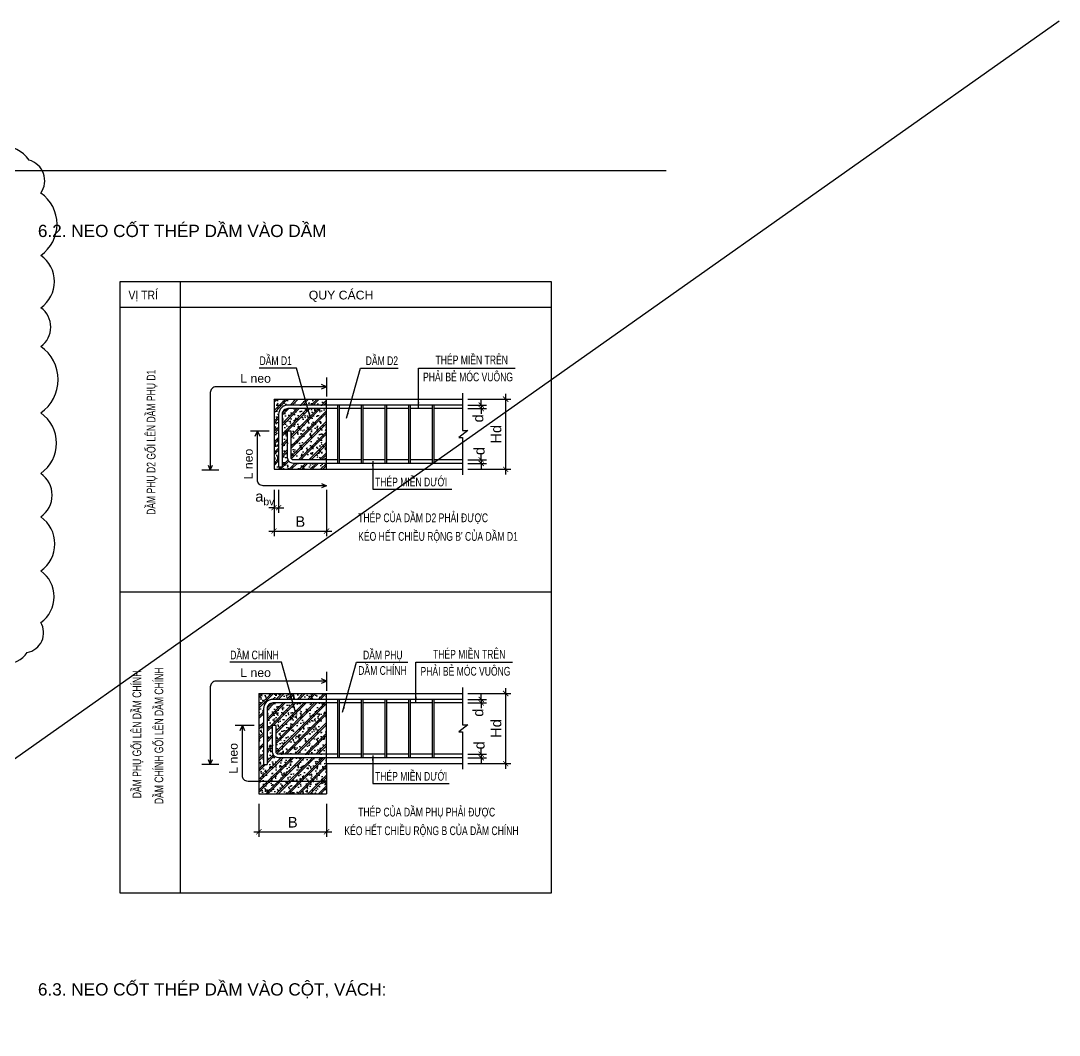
# Model space of a CAD drawing. Header units: millimetres. Extents: x -241424 to 696054, y -125618 to 93710.
# Drawn here: x 67297 to 96926, y 30451 to 59398 of the extents above; entities that cross this region are included whole.
import ezdxf
from ezdxf.enums import TextEntityAlignment as Align

# ---------------------------------------------------------------- set-up
doc = ezdxf.new("R2010")
doc.units = ezdxf.units.MM
doc.header["$LTSCALE"] = 7
doc.header["$PDMODE"] = 3
doc.linetypes.add('HIDDEN', pattern=[0.375, 0.25, -0.125])
doc.layers.get('0').update_dxf_attribs({"linetype": 'CONTINUOUS'})
doc.layers.get('Defpoints').update_dxf_attribs({"color": 6, "linetype": 'CONTINUOUS'})
for name, color, linetype in [('CDC_02_DIM', 1, 'CONTINUOUS'), ('CDC_03_BORDER', 3, 'CONTINUOUS'), ('CDC_04_HIDDEN', 8, 'HIDDEN'), ('CDC_05_STEEL', 4, 'CONTINUOUS'), ('CDC_06_TEXT', 2, 'CONTINUOUS'), ('CDC_10_HATCH', 251, 'CONTINUOUS'), ('CDC_11_NOTE', 8, 'CONTINUOUS')]:
    doc.layers.add(name, color=color, linetype=linetype)
doc.layers.add('KCS_Plotter', color=11, linetype='CONTINUOUS', plot=False)
doc.styles.add('ARIAL', font='arial.ttf')
doc.dimstyles.new('DIM1-25', dxfattribs={"dimscale": 1.2, "dimtxt": 250, "dimasz": 125, "dimexe": 125, "dimexo": 0.06, "dimgap": 100, "dimtad": 1, "dimdec": 0, "dimzin": 0, "dimdsep": 46, "dimtxsty": 'ARIAL', "dimblk": 'ARCHTICK', "dimcen": 100, "dimdle": 125, "dimclrd": 256, "dimclre": 1, "dimclrt": 2, "dimadec": 0, "dimazin": 0, "dimtfac": 1, "dimtdec": 0, "dimtix": 1, "dimtmove": 2, "dimatfit": 0, "dimfxl": 1, "dimtolj": 1, "dimtzin": 0, "dimarcsym": 0})

# ---------------------------------------------------------------- blocks, each defined once
blk = doc.blocks.new('_ArchTick')
at = {"color": 0, "linetype": 'ByBlock', "const_width": 0.15}
blk.add_lwpolyline([(-0.5, -0.5), (0.5, 0.5)], dxfattribs=at)
blk = doc.blocks.new('*D233')
at = {"layer": 'CDC_02_DIM', "color": 1, "lineweight": -2, "transparency": 16777216}
for p, q in [((80056, 48431), (80586, 48431)), ((80056, 48331), (80586, 48331))]:
    blk.add_line(p, q, dxfattribs=at)
at = {"layer": 'CDC_02_DIM', "lineweight": -2, "transparency": 16777216}
for p, q in [((80436, 48431), (80436, 48581)), ((80436, 48431), (80436, 48331)), ((80436, 48331), (80436, 48181))]:
    blk.add_line(p, q, dxfattribs=at)
at = {"layer": 'Defpoints', "color": 0, "transparency": 16777216}
for p in [(80056, 48431), (80056, 48331), (80436, 48331)]:
    blk.add_point(p, dxfattribs=at)
at = {"layer": 'CDC_02_DIM', "lineweight": -2, "transparency": 16777216, "xscale": 150, "yscale": 150, "zscale": 150}
for p, rotation in [((80436, 48431), 270), ((80436, 48331), 90)]:
    blk.add_blockref('_ArchTick', p, dxfattribs=dict(at, rotation=rotation))
at = {"layer": 'CDC_02_DIM', "color": 2, "transparency": 16777216, "insert": (80347, 48053), "char_height": 300, "attachment_point": 5, "rotation": 90, "style": 'ARIAL'}
blk.add_mtext('\\A1;d', dxfattribs=at)
blk = doc.blocks.new('*D234')
at = {"layer": 'CDC_02_DIM', "color": 1, "lineweight": -2, "transparency": 16777216}
for p, q in [((80056, 46868), (80586, 46868)), ((80056, 46768), (80586, 46768))]:
    blk.add_line(p, q, dxfattribs=at)
at = {"layer": 'CDC_02_DIM', "lineweight": -2, "transparency": 16777216}
for p, q in [((80436, 46868), (80436, 47018)), ((80436, 46868), (80436, 46768)), ((80436, 46768), (80436, 46618))]:
    blk.add_line(p, q, dxfattribs=at)
at = {"layer": 'Defpoints', "color": 0, "transparency": 16777216}
for p in [(80056, 46868), (80056, 46768), (80436, 46768)]:
    blk.add_point(p, dxfattribs=at)
at = {"layer": 'CDC_02_DIM', "lineweight": -2, "transparency": 16777216, "xscale": 150, "yscale": 150, "zscale": 150}
for p, rotation in [((80436, 46868), 270), ((80436, 46768), 90)]:
    blk.add_blockref('_ArchTick', p, dxfattribs=dict(at, rotation=rotation))
at = {"layer": 'CDC_02_DIM', "color": 2, "transparency": 16777216, "insert": (80382, 47120), "char_height": 300, "attachment_point": 5, "rotation": 90, "style": 'ARIAL'}
blk.add_mtext('\\A1;d', dxfattribs=at)
blk = doc.blocks.new('*D235')
at = {"layer": 'CDC_02_DIM', "color": 1, "lineweight": -2, "transparency": 16777216}
for p, q in [((74523, 46013), (74523, 44688)), ((76023, 46013), (76023, 44688))]:
    blk.add_line(p, q, dxfattribs=at)
at = {"layer": 'CDC_02_DIM', "lineweight": -2, "transparency": 16777216}
blk.add_line((74373, 44838), (76173, 44838), dxfattribs=at)
at = {"layer": 'Defpoints', "color": 0, "transparency": 16777216}
for p in [(74523, 46013), (76023, 46013), (76023, 44838)]:
    blk.add_point(p, dxfattribs=at)
at = {"layer": 'CDC_02_DIM', "lineweight": -2, "transparency": 16777216, "xscale": 150, "yscale": 150, "zscale": 150, "rotation": 180}
blk.add_blockref('_ArchTick', (74523, 44838), dxfattribs=at)
at = {"layer": 'CDC_02_DIM', "lineweight": -2, "transparency": 16777216, "xscale": 150, "yscale": 150, "zscale": 150}
blk.add_blockref('_ArchTick', (76023, 44838), dxfattribs=at)
at = {"layer": 'CDC_02_DIM', "color": 2, "transparency": 16777216, "insert": (75273, 45108), "char_height": 300, "attachment_point": 5, "style": 'ARIAL'}
blk.add_mtext('\\A1;B', dxfattribs=at)
blk = doc.blocks.new('*D236')
at = {"layer": 'CDC_02_DIM', "color": 1, "lineweight": -2, "transparency": 16777216}
for p, q in [((80056, 48600), (81282, 48600)), ((80056, 46599), (81282, 46599))]:
    blk.add_line(p, q, dxfattribs=at)
at = {"layer": 'CDC_02_DIM', "lineweight": -2, "transparency": 16777216}
blk.add_line((81132, 48750), (81132, 46449), dxfattribs=at)
at = {"layer": 'Defpoints', "color": 0, "transparency": 16777216}
for p in [(80056, 48600), (80056, 46599), (81132, 46599)]:
    blk.add_point(p, dxfattribs=at)
at = {"layer": 'CDC_02_DIM', "lineweight": -2, "transparency": 16777216, "xscale": 150, "yscale": 150, "zscale": 150}
for p, rotation in [((81132, 48600), 90), ((81132, 46599), 270)]:
    blk.add_blockref('_ArchTick', p, dxfattribs=dict(at, rotation=rotation))
at = {"layer": 'CDC_02_DIM', "color": 2, "transparency": 16777216, "insert": (80860, 47599), "char_height": 300, "attachment_point": 5, "rotation": 90, "style": 'ARIAL'}
blk.add_mtext('\\A1;H{\\f.VnArial|b0|i0|c0|p34;d}', dxfattribs=at)
blk = doc.blocks.new('*D237')
at = {"layer": 'CDC_02_DIM', "color": 1, "lineweight": -2, "transparency": 16777216}
for p, q in [((80056, 40034), (80586, 40034)), ((80056, 39934), (80586, 39934))]:
    blk.add_line(p, q, dxfattribs=at)
at = {"layer": 'CDC_02_DIM', "lineweight": -2, "transparency": 16777216}
for p, q in [((80436, 40034), (80436, 40184)), ((80436, 40034), (80436, 39934)), ((80436, 39934), (80436, 39784))]:
    blk.add_line(p, q, dxfattribs=at)
at = {"layer": 'Defpoints', "color": 0, "transparency": 16777216}
for p in [(80056, 40034), (80056, 39934), (80436, 39934)]:
    blk.add_point(p, dxfattribs=at)
at = {"layer": 'CDC_02_DIM', "lineweight": -2, "transparency": 16777216, "xscale": 150, "yscale": 150, "zscale": 150}
for p, rotation in [((80436, 40034), 270), ((80436, 39934), 90)]:
    blk.add_blockref('_ArchTick', p, dxfattribs=dict(at, rotation=rotation))
at = {"layer": 'CDC_02_DIM', "color": 2, "transparency": 16777216, "insert": (80347, 39656), "char_height": 300, "attachment_point": 5, "rotation": 90, "style": 'ARIAL'}
blk.add_mtext('\\A1;d', dxfattribs=at)
blk = doc.blocks.new('*D238')
at = {"layer": 'CDC_02_DIM', "lineweight": -2, "transparency": 16777216}
for p, q in [((80436, 38470), (80436, 38620)), ((80436, 38470), (80436, 38370)), ((80436, 38370), (80436, 38220))]:
    blk.add_line(p, q, dxfattribs=at)
at = {"layer": 'CDC_02_DIM', "color": 1, "lineweight": -2, "transparency": 16777216}
for p, q in [((80056, 38470), (80586, 38470)), ((80056, 38370), (80586, 38370))]:
    blk.add_line(p, q, dxfattribs=at)
at = {"layer": 'Defpoints', "color": 0, "transparency": 16777216}
for p in [(80056, 38470), (80056, 38370), (80436, 38370)]:
    blk.add_point(p, dxfattribs=at)
at = {"layer": 'CDC_02_DIM', "lineweight": -2, "transparency": 16777216, "xscale": 150, "yscale": 150, "zscale": 150}
for p, rotation in [((80436, 38470), 270), ((80436, 38370), 90)]:
    blk.add_blockref('_ArchTick', p, dxfattribs=dict(at, rotation=rotation))
at = {"layer": 'CDC_02_DIM', "color": 2, "transparency": 16777216, "insert": (80382, 38723), "char_height": 300, "attachment_point": 5, "rotation": 90, "style": 'ARIAL'}
blk.add_mtext('\\A1;d', dxfattribs=at)
blk = doc.blocks.new('*D239')
at = {"layer": 'CDC_02_DIM', "color": 1, "lineweight": -2, "transparency": 16777216}
for p, q in [((74094, 37057), (74094, 36108)), ((76023, 37057), (76023, 36108))]:
    blk.add_line(p, q, dxfattribs=at)
at = {"layer": 'CDC_02_DIM', "lineweight": -2, "transparency": 16777216}
blk.add_line((73944, 36258), (76173, 36258), dxfattribs=at)
at = {"layer": 'Defpoints', "color": 0, "transparency": 16777216}
for p in [(74094, 37057), (76023, 37057), (76023, 36258)]:
    blk.add_point(p, dxfattribs=at)
at = {"layer": 'CDC_02_DIM', "lineweight": -2, "transparency": 16777216, "xscale": 150, "yscale": 150, "zscale": 150, "rotation": 180}
blk.add_blockref('_ArchTick', (74094, 36258), dxfattribs=at)
at = {"layer": 'CDC_02_DIM', "lineweight": -2, "transparency": 16777216, "xscale": 150, "yscale": 150, "zscale": 150}
blk.add_blockref('_ArchTick', (76023, 36258), dxfattribs=at)
at = {"layer": 'CDC_02_DIM', "color": 2, "transparency": 16777216, "insert": (75058, 36528), "char_height": 300, "attachment_point": 5, "style": 'ARIAL'}
blk.add_mtext('\\A1;B', dxfattribs=at)
blk = doc.blocks.new('*D240')
at = {"layer": 'CDC_02_DIM', "lineweight": -2, "transparency": 16777216}
blk.add_line((81132, 40352), (81132, 38051), dxfattribs=at)
at = {"layer": 'CDC_02_DIM', "color": 1, "lineweight": -2, "transparency": 16777216}
for p, q in [((80056, 40202), (81282, 40202)), ((80056, 38201), (81282, 38201))]:
    blk.add_line(p, q, dxfattribs=at)
at = {"layer": 'Defpoints', "color": 0, "transparency": 16777216}
for p in [(80056, 40202), (80056, 38201), (81132, 38201)]:
    blk.add_point(p, dxfattribs=at)
at = {"layer": 'CDC_02_DIM', "lineweight": -2, "transparency": 16777216, "xscale": 150, "yscale": 150, "zscale": 150}
for p, rotation in [((81132, 40202), 90), ((81132, 38201), 270)]:
    blk.add_blockref('_ArchTick', p, dxfattribs=dict(at, rotation=rotation))
at = {"layer": 'CDC_02_DIM', "color": 2, "transparency": 16777216, "insert": (80860, 39202), "char_height": 300, "attachment_point": 5, "rotation": 90, "style": 'ARIAL'}
blk.add_mtext('\\A1;H{\\f.VnArial|b0|i0|c0|p34;d}', dxfattribs=at)
blk = doc.blocks.new('*D115')
at = {"layer": 'CDC_02_DIM', "color": 1, "lineweight": -2, "transparency": 16777216}
for p, q in [((74523, 46013), (74523, 45353)), ((74655, 46013), (74655, 45353))]:
    blk.add_line(p, q, dxfattribs=at)
at = {"layer": 'CDC_02_DIM', "lineweight": -2, "transparency": 16777216}
for p, q in [((74523, 45503), (74373, 45503)), ((74523, 45503), (74655, 45503)), ((74655, 45503), (74805, 45503))]:
    blk.add_line(p, q, dxfattribs=at)
at = {"layer": 'Defpoints', "color": 0, "transparency": 16777216}
for p in [(74523, 46013), (74655, 46013), (74655, 45503)]:
    blk.add_point(p, dxfattribs=at)
at = {"layer": 'CDC_02_DIM', "lineweight": -2, "transparency": 16777216, "xscale": 150, "yscale": 150, "zscale": 150}
blk.add_blockref('_ArchTick', (74523, 45503), dxfattribs=at)
at = {"layer": 'CDC_02_DIM', "lineweight": -2, "transparency": 16777216, "xscale": 150, "yscale": 150, "zscale": 150, "rotation": 180}
blk.add_blockref('_ArchTick', (74655, 45503), dxfattribs=at)
at = {"layer": 'CDC_02_DIM', "color": 2, "transparency": 16777216, "insert": (74259, 45775), "char_height": 300, "attachment_point": 5, "style": 'ARIAL'}
blk.add_mtext('\\A1;a{\\H0.7x;\\S^ bv;}', dxfattribs=at)

msp = doc.modelspace()

# ---------------------------------------------------------------- hatches: boundary and pattern name
at = {"layer": 'CDC_10_HATCH'}
h = msp.add_hatch(dxfattribs=at)
h.set_pattern_fill('BT-01', color=256, scale=50, style=0, pattern_type=2)
h.set_pattern_definition([(50, (-59100946.52, 2489639.88), (358.6300913, -31.3760675), [37.5, -412.5]), (355, (-59100946.52, 2489639.9), (-69.3756668, 376.0960669), [30, -330]), (100.4514, (-59100916.64, 2489637.27), (289.2546909, 344.719771), [31.870095, -350.571056]), (46.1842, (-59100946.52, 2489739.9), (533.6205243, -82.759507), [56.25, -618.75]), (96.6356, (-59100902.05, 2489733), (467.331353, 487.0589355), [47.805144, -525.8565]), (351.1842, (-59100946.5, 2489739.9), (467.3309726, 487.0593005), [45, -495]), (21, (-59100896.52, 2489714.88), (298.453526, -201.3094453), [37.5, -412.5]), (326, (-59100896.52, 2489714.9), (121.657666, 362.5750225), [30, -330]), (71.4514, (-59100871.65, 2489698.1), (420.1113143, 161.2652484), [31.870095, -350.571056]), (37.5, (-59100946.52, 2489639.88), (6.07992766, 166.44692692), [0, -326, 0, -335, 0, -331.25]), (7.5, (-59100946.52, 2489639.88), (131.5347687, 197.20585594), [0, -191, 0, -318.5, 0, -126.25]), (327.5, (-59101058.02, 2489639.88), (266.9112181, -11.27743587), [0, -125, 0, -390, 0, -517.5]), (317.5, (-59101108.02, 2489639.88), (291.5930847, 50.0524912), [0, -162.5, 0, -259, 0, -367.5]), (45, (-59100946.52, 2489639.88), (-150.260191, 150.260191), []), (45, (-59100946.52, 2489701.13), (-150.260191, 150.260191), [])])
h.paths.add_polyline_path([(74918.4, 48331.2, 0.4142136), (74754.8, 48167.5), (74754.8, 46673.3), (74654.8, 46673.3), (74654.8, 48167.5, -0.4142136), (74918.4, 48431.2), (76022.9, 48431.2), (76022.9, 48599.8), (74523, 48599.8), (74523, 46598.9), (76022.9, 46598.9), (76022.9, 46767.6), (75075.6, 46767.6, -0.4142136), (74912, 46931.3), (74912, 47688.7), (75012, 47688.7), (75012, 46931.3, 0.4142136), (75075.6, 46867.6), (76022.9, 46867.6), (76022.9, 48331.2)])
h = msp.add_hatch(dxfattribs=at)
h.set_pattern_fill('BT-01', color=256, scale=50, style=0, pattern_type=2)
h.set_pattern_definition([(50, (-59100946.52, 2489757.07), (358.6300913, -31.3760675), [37.5, -412.5]), (355, (-59100946.52, 2489757.07), (-69.3756668, 376.0960669), [30, -330]), (100.4514, (-59100916.64, 2489754.45), (289.2546909, 344.719771), [31.870095, -350.571056]), (46.1842, (-59100946.52, 2489857.07), (533.6205243, -82.759507), [56.25, -618.75]), (96.6356, (-59100902.05, 2489850.17), (467.331353, 487.0589355), [47.805144, -525.8565]), (351.1842, (-59100946.5, 2489857.07), (467.3309726, 487.0593005), [45, -495]), (21, (-59100896.52, 2489832.07), (298.453526, -201.3094453), [37.5, -412.5]), (326, (-59100896.52, 2489832.07), (121.657666, 362.5750225), [30, -330]), (71.4514, (-59100871.65, 2489815.3), (420.1113143, 161.2652484), [31.870095, -350.571056]), (37.5, (-59100946.52, 2489757.07), (6.07992766, 166.44692692), [0, -326, 0, -335, 0, -331.25]), (7.5, (-59100946.52, 2489757.07), (131.5347687, 197.20585594), [0, -191, 0, -318.5, 0, -126.25]), (327.5, (-59101058.02, 2489757.07), (266.9112181, -11.27743587), [0, -125, 0, -390, 0, -517.5]), (317.5, (-59101108.02, 2489757.07), (291.5930847, 50.0524912), [0, -162.5, 0, -259, 0, -367.5]), (45, (-59100946.52, 2489757.07), (-150.260191, 150.260191), []), (45, (-59100946.52, 2489818.32), (-150.260191, 150.260191), [])])
h.paths.add_polyline_path([(74093.7, 40202.3), (74093.7, 37693.8), (76022.9, 37693.8), (76022.9, 38201.3), (76022.9, 38370.1), (74646.4, 38370.1, -0.4142136), (74482.7, 38533.7), (74482.7, 39291.1), (74582.7, 39291.1), (74582.7, 38533.7, 0.4142136), (74646.4, 38470.1), (76022.9, 38470.1), (76022.9, 39933.6), (74489.2, 39933.6, 0.4142136), (74325.5, 39770), (74325.5, 38174.6), (74225.5, 38174.6), (74225.5, 39770, -0.4142136), (74489.2, 40033.6), (76022.9, 40033.6), (76022.9, 40202.3)])
h.paths.add_polyline_path([(74093.7, 37693.8), (74093.7, 37337.9), (76022.9, 37337.9), (76022.9, 37693.8)])

# ---------------------------------------------------------------- linework, layer by layer
at = {"layer": 'CDC_02_DIM'}
for points in [[(79900.7, 48772.7), (79900.7, 47702.8), (80050.8, 47702.8), (79793.2, 47502.7), (79900.7, 47502.7), (79900.7, 46440.8)], [(79900.7, 40375.2), (79900.7, 39305.2), (80050.8, 39305.2), (79793.2, 39105.1), (79900.7, 39105.1), (79900.7, 38043.2)]]:
    msp.add_lwpolyline(points, dxfattribs=at)
at = {"layer": 'CDC_03_BORDER'}
for p, q in [((85714, 55115.3), (14326, 55115.3)), ((74523, 48599.8), (79900.7, 48599.8)), ((74523, 48599.8), (74523, 46598.9)), ((74523, 46598.9), (79900.7, 46598.9)), ((74093.7, 40202.3), (79900.7, 40202.3)), ((74093.7, 40202.3), (74093.7, 37337.9)), ((76022.9, 38201.3), (79900.7, 38201.3)), ((76022.9, 38201.3), (76022.9, 37337.9)), ((74093.7, 37337.9), (76022.9, 37337.9))]:
    msp.add_line(p, q, dxfattribs=at)
at = {"layer": 'CDC_04_HIDDEN'}
for p, q in [((76022.9, 46598.9), (76022.9, 48599.8)), ((76022.9, 38201.3), (76022.9, 40202.3))]:
    msp.add_line(p, q, dxfattribs=at)
at = {"layer": 'CDC_05_STEEL'}
for p, q in [((76330.3, 48431.2), (76330.3, 46767.6)), ((76380.3, 48431.2), (76380.3, 46767.6)), ((77005.3, 48431.2), (77005.3, 46767.6)), ((77055.3, 48431.2), (77055.3, 46767.6)), ((77680.4, 48431.2), (77680.4, 46767.6)), ((77730.4, 48431.2), (77730.4, 46767.6)), ((78355.4, 48431.2), (78355.4, 46767.6)), ((78405.4, 48431.2), (78405.4, 46767.6)), ((79030.4, 48431.2), (79030.4, 46767.6)), ((79080.4, 48431.2), (79080.4, 46767.6)), ((75012, 47688.7), (74912, 47688.7)), ((74654.8, 46673.3), (74754.8, 46673.3)), ((76330.3, 40033.6), (76330.3, 38370.1)), ((76380.3, 40033.6), (76380.3, 38370.1)), ((77005.3, 40033.6), (77005.3, 38370.1)), ((77055.3, 40033.6), (77055.3, 38370.1)), ((77680.4, 40033.6), (77680.4, 38370.1)), ((77730.4, 40033.6), (77730.4, 38370.1)), ((78355.4, 40033.6), (78355.4, 38370.1)), ((78405.4, 40033.6), (78405.4, 38370.1)), ((79030.4, 40033.6), (79030.4, 38370.1)), ((79080.4, 40033.6), (79080.4, 38370.1)), ((74582.7, 39291.1), (74482.7, 39291.1)), ((74225.5, 38174.6), (74325.5, 38174.6))]:
    msp.add_line(p, q, dxfattribs=at)
for points in [[(79900.7, 48431.2), (74918.4, 48431.2, 0.4142136), (74654.8, 48167.5), (74654.8, 46673.3)], [(76330.3, 48331.2), (74918.4, 48331.2, 0.4142136), (74754.8, 48167.5), (74754.8, 46673.3)], [(79900.7, 46767.6), (75075.6, 46767.6, -0.4142136), (74912, 46931.3), (74912, 47688.7)], [(76330.3, 46867.6), (75075.6, 46867.6, -0.4142136), (75012, 46931.3), (75012, 47688.7)], [(79900.7, 40033.6), (74489.2, 40033.6, 0.4142136), (74225.5, 39770), (74225.5, 38174.6)], [(76330.3, 39933.6), (74489.2, 39933.6, 0.4142136), (74325.5, 39770), (74325.5, 38174.6)], [(79900.7, 38370.1), (74646.4, 38370.1, -0.4142136), (74482.7, 38533.7), (74482.7, 39291.1)], [(76330.3, 38470.1), (74646.4, 38470.1, -0.4142136), (74582.7, 38533.7), (74582.7, 39291.1)]]:
    msp.add_lwpolyline(points, format="xyb", dxfattribs=at)
for points in [[(77005.3, 48331.2), (76380.3, 48331.2)], [(77680.4, 48331.2), (77055.3, 48331.2)], [(78355.4, 48331.2), (77730.4, 48331.2)], [(79030.4, 48331.2), (78405.4, 48331.2)], [(79900.7, 48331.2), (79080.4, 48331.2)], [(77005.3, 46867.6), (76380.3, 46867.6)], [(77680.4, 46867.6), (77055.3, 46867.6)], [(78355.4, 46867.6), (77730.4, 46867.6)], [(79030.4, 46867.6), (78405.4, 46867.6)], [(79900.7, 46867.6), (79080.4, 46867.6)], [(77005.3, 39933.6), (76380.3, 39933.6)], [(77680.4, 39933.6), (77055.3, 39933.6)], [(78355.4, 39933.6), (77730.4, 39933.6)], [(79030.4, 39933.6), (78405.4, 39933.6)], [(79900.7, 39933.6), (79080.4, 39933.6)], [(77005.3, 38470.1), (76380.3, 38470.1)], [(77680.4, 38470.1), (77055.3, 38470.1)], [(78355.4, 38470.1), (77730.4, 38470.1)], [(79030.4, 38470.1), (78405.4, 38470.1)], [(79900.7, 38470.1), (79080.4, 38470.1)]]:
    msp.add_lwpolyline(points, dxfattribs=at)
at = {"layer": 'CDC_11_NOTE'}
for p, q in [((71842.3, 51949.3), (71842.3, 34516.1)), ((70125.4, 51229.7), (82437, 51229.7, -0.4)), ((76022.9, 49215.2), (76022.9, 48677.1)), ((74386.4, 47688.7), (73848.2, 47688.7)), ((72950.4, 46572.1), (72461, 46572.1)), ((76022.9, 40817.6), (76022.9, 40279.5)), ((73957.1, 39291.1), (73419, 39291.1)), ((72950.4, 38174.6), (72461, 38174.6))]:
    msp.add_line(p, q, dxfattribs=at)
for points in [[(70125.4, 43102), (82437, 43102), (82437, 51949.3), (70125.4, 51949.3)], [(70125.4, 34516.1), (82440.2, 34516.1), (82440.2, 51949.3), (70125.4, 51949.3)]]:
    msp.add_lwpolyline(points, close=True, dxfattribs=at)
for points in [[(76022.9, 48950.9), (72869.3, 48950.9, 0.4142136), (72705.7, 48787.2), (72705.7, 46572.1)], [(76022.9, 46131.3), (74212.2, 46131.3, -0.4142136), (74048.6, 46295), (74048.6, 47688.7)], [(76022.9, 40553.3), (72869.3, 40553.3, 0.4142136), (72705.7, 40389.7), (72705.7, 38174.6)], [(76022.9, 37693.8), (73783, 37693.8, -0.4142136), (73619.3, 37857.4), (73619.3, 39291.1)]]:
    msp.add_lwpolyline(points, format="xyb", dxfattribs=at)
for points in [[(75881, 48891.6), (76022.9, 48950.9), (75881, 49016)], [(73989.2, 47546.8), (74048.6, 47688.7), (74113.7, 47546.8)], [(72646.4, 46714.1), (72705.7, 46572.1), (72770.8, 46714.1)], [(75881, 46190.7), (76022.9, 46131.3), (75881, 46066.2)], [(75881, 40494), (76022.9, 40553.3), (75881, 40618.4)], [(73560, 39149.2), (73619.3, 39291.1), (73684.4, 39149.2)], [(72646.4, 38316.5), (72705.7, 38174.6), (72770.8, 38316.5)], [(75881, 37753.1), (76022.9, 37693.8), (75881, 37628.7)]]:
    msp.add_lwpolyline(points, dxfattribs=at)
at = {"layer": 'Defpoints'}
msp.add_lwpolyline([(66172.9, 41371.4, 0.5205671), (67480.4, 41371.4, 0.5205671), (67868.3, 42230.8, 0.5205671), (67868.3, 43698.5, 0.5205671), (67868.3, 45240.1, 0.5205671), (67868.3, 46482.3, 0.5205671), (67868.3, 48208.2, 0.5205671), (67868.3, 50107.1, 0.5205671), (67868.3, 51208.7, 0.5205671), (67868.3, 52703.2, 0.5205671), (67868.3, 54481.9, 0.5205671), (67533.3, 55423, 0.5205671), (65937.9, 55423, 0.5205671)], format="xyb", dxfattribs=at)
at = {"layer": 'KCS_Plotter'}
msp.add_line((12826, -2.5), (96926, 59397.5), dxfattribs=at)

# ---------------------------------------------------------------- texts
at = {"layer": 'CDC_06_TEXT', "color": 4, "style": 'ARIAL'}
for s, p in [('6.2. NEO CỐT THÉP DẦM VÀO DẦM', (67786.8, 53401.8)), ('6.3. NEO CỐT THÉP DẦM VÀO CỘT, VÁCH:', (67786.8, 31759.7))]:
    msp.add_text(s, height=350, dxfattribs=at).set_placement(p, align=Align.MIDDLE_LEFT)
at = {"layer": 'CDC_06_TEXT', "style": 'ARIAL'}
for s, width, p in [('VỊ TRÍ', 0.85, (70369.4, 51445.2, 0.3)), ('DẦM D1', 0.7, (74109.4, 49573.6, -0.3)), ('DẦM D2', 0.7, (77138.6, 49573.6, -0.3)), ('THÉP MIỀN TRÊN', 0.7, (79131.6, 49595.2)), ('PHẢI BẺ MÓC VUÔNG', 0.7, (78774.4, 49108.5)), ('THÉP MIỀN DƯỚI', 0.7, (77404, 46112.1)), ('THÉP CỦA DẦM D2 PHẢI ĐƯỢC', 0.7, (76924.3, 45090.8)), ("KÉO HẾT CHIỀU RỘNG B' CỦA DẦM D1", 0.7, (76924.3, 44559.5)), ('DẦM CHÍNH', 0.7, (73272.7, 41176, -0.3)), ('DẦM PHỤ', 0.7, (77063, 41176, -0.3)), ('THÉP MIỀN TRÊN', 0.7, (79059.1, 41197.7)), ('DẦM CHÍNH', 0.7, (76925.6, 40734.2, -0.3)), ('PHẢI BẺ MÓC VUÔNG', 0.7, (78701.9, 40710.9)), ('THÉP MIỀN DƯỚI', 0.7, (77404, 37714.5)), ('THÉP CỦA DẦM PHỤ PHẢI ĐƯỢC', 0.7, (76924.3, 36693.3)), ('KÉO HẾT CHIỀU RỘNG B CỦA DẦM CHÍNH', 0.7, (76531, 36161.9))]:
    msp.add_text(s, height=250, dxfattribs=dict(at, width=width)).set_placement(p)
for s, p in [('QUY CÁCH', (75513.9, 51445.2, 0.3)), ('L neo', (73560.4, 49069.6)), ('L neo', (73560.4, 40672.1))]:
    msp.add_text(s, height=250, dxfattribs=at).set_placement(p)
at = {"layer": 'CDC_06_TEXT', "style": 'ARIAL', "width": 0.7}
for s, p in [(' DẦM PHỤ D2 GỐI LÊN DẦM PHỤ D1', (71141.1, 45231.7)), ('DẦM CHÍNH GỐI LÊN DẦM CHÍNH', (71364.3, 37045.9)), ('DẦM PHỤ GỐI LÊN DẦM CHÍNH', (70735.5, 37214))]:
    msp.add_text(s, height=250, rotation=90, dxfattribs=at).set_placement(p)
at = {"layer": 'CDC_06_TEXT', "style": 'ARIAL'}
for p in [(73914.7, 46312.7), (73485.4, 37915.1)]:
    msp.add_text('L neo', height=250, rotation=90, dxfattribs=at).set_placement(p)

# ---------------------------------------------------------------- dimensions: what is measured, and where the dimension line sits
at = {"layer": 'CDC_02_DIM'}
for p1, p2, distance, text, picture, middle in [((80055.9, 48599.8), (80055.9, 46598.9), 1076.2, 'H{\\f.VnArial|b0|i0|c0|p34;d}', '*D236', (80859.6, 47599.4)), ((74523, 46012.9), (76022.9, 46012.9), -1175, 'B', '*D235', (75272.9, 45107.9)), ((80055.9, 40202.3), (80055.9, 38201.3), 1076.2, 'H{\\f.VnArial|b0|i0|c0|p34;d}', '*D240', (80859.6, 39201.8)), ((74093.7, 37056.9), (76022.9, 37056.9), -798.5, 'B', '*D239', (75058.3, 36528.4))]:
    dim = msp.add_aligned_dim(p1=p1, p2=p2, distance=distance, text=text, dimstyle='DIM1-25', override={"dimtxsty": 'ARIAL'}, dxfattribs=at)
    dim.commit()
    dim.dimension.update_dxf_attribs({"geometry": picture, "text_midpoint": middle})
for base, p1, p2, picture, middle in [((80435.8, 48331.2), (80055.8, 48431.2), (80055.8, 48331.2), '*D233', (80347.1, 48053.2)), ((80435.8, 46767.6), (80055.8, 46867.6), (80055.8, 46767.6), '*D234', (80382.2, 47120.5)), ((80435.8, 39933.6), (80055.8, 40033.6), (80055.8, 39933.6), '*D237', (80347.1, 39655.6)), ((80435.8, 38370.1), (80055.8, 38470.1), (80055.8, 38370.1), '*D238', (80382.2, 38722.9))]:
    dim = msp.add_linear_dim(base=base, p1=p1, p2=p2, angle=270, text='d', dimstyle='DIM1-25', override={"dimtxsty": 'ARIAL'}, dxfattribs=at)
    dim.commit()
    dim.dimension.update_dxf_attribs({"geometry": picture, "text_midpoint": middle, "dimtype": 160})
dim = msp.add_linear_dim(base=(74654.8, 45502.7), p1=(74523, 46013), p2=(74654.8, 46013), text='a{\\H0.7x;\\S^ bv;}', dimstyle='DIM1-25', override={"dimtxsty": 'ARIAL'}, dxfattribs=at)
dim.commit()
dim.dimension.update_dxf_attribs({"geometry": '*D115', "text_midpoint": (74259.4, 45775.2), "dimtype": 160})

# ---------------------------------------------------------------- leaders
at = {"layer": 'CDC_11_NOTE'}
for points in [[(75567.5, 48062.5), (75167.8, 49489.6), (74096.7, 49489.6)], [(76593.6, 48062.5), (76993.3, 49489.6), (78064.4, 49489.6)], [(78644.8, 48361.1), (78644.8, 49489.6), (81399.7, 49489.6)], [(77337.7, 46831), (77337.7, 46035.3), (79597.5, 46035.3)], [(75138.3, 39664.9), (74738.6, 41092.1), (73259.9, 41092.1)], [(76481, 39664.9), (76880.7, 41092.1), (78341.5, 41092.1)], [(78572.3, 39963.5), (78572.3, 41092.1), (81327.2, 41092.1)], [(77337.7, 38433.5), (77337.7, 37637.7), (79517, 37637.7)]]:
    msp.add_leader(points, dimstyle='DIM1-25', override={"dimtxsty": 'ARIAL'}, dxfattribs=at)

# ---------------------------------------------------------------- next in the draw order: wipeouts: each hides what was drawn before it
msp.add_wipeout([(86016.9, 47066.3), (93393.5, 47066.3), (93393.5, 46123.2), (86016.9, 46123.2)]).dxf.layer = 'CDC_06_TEXT'

doc.saveas('drawing.dxf')
